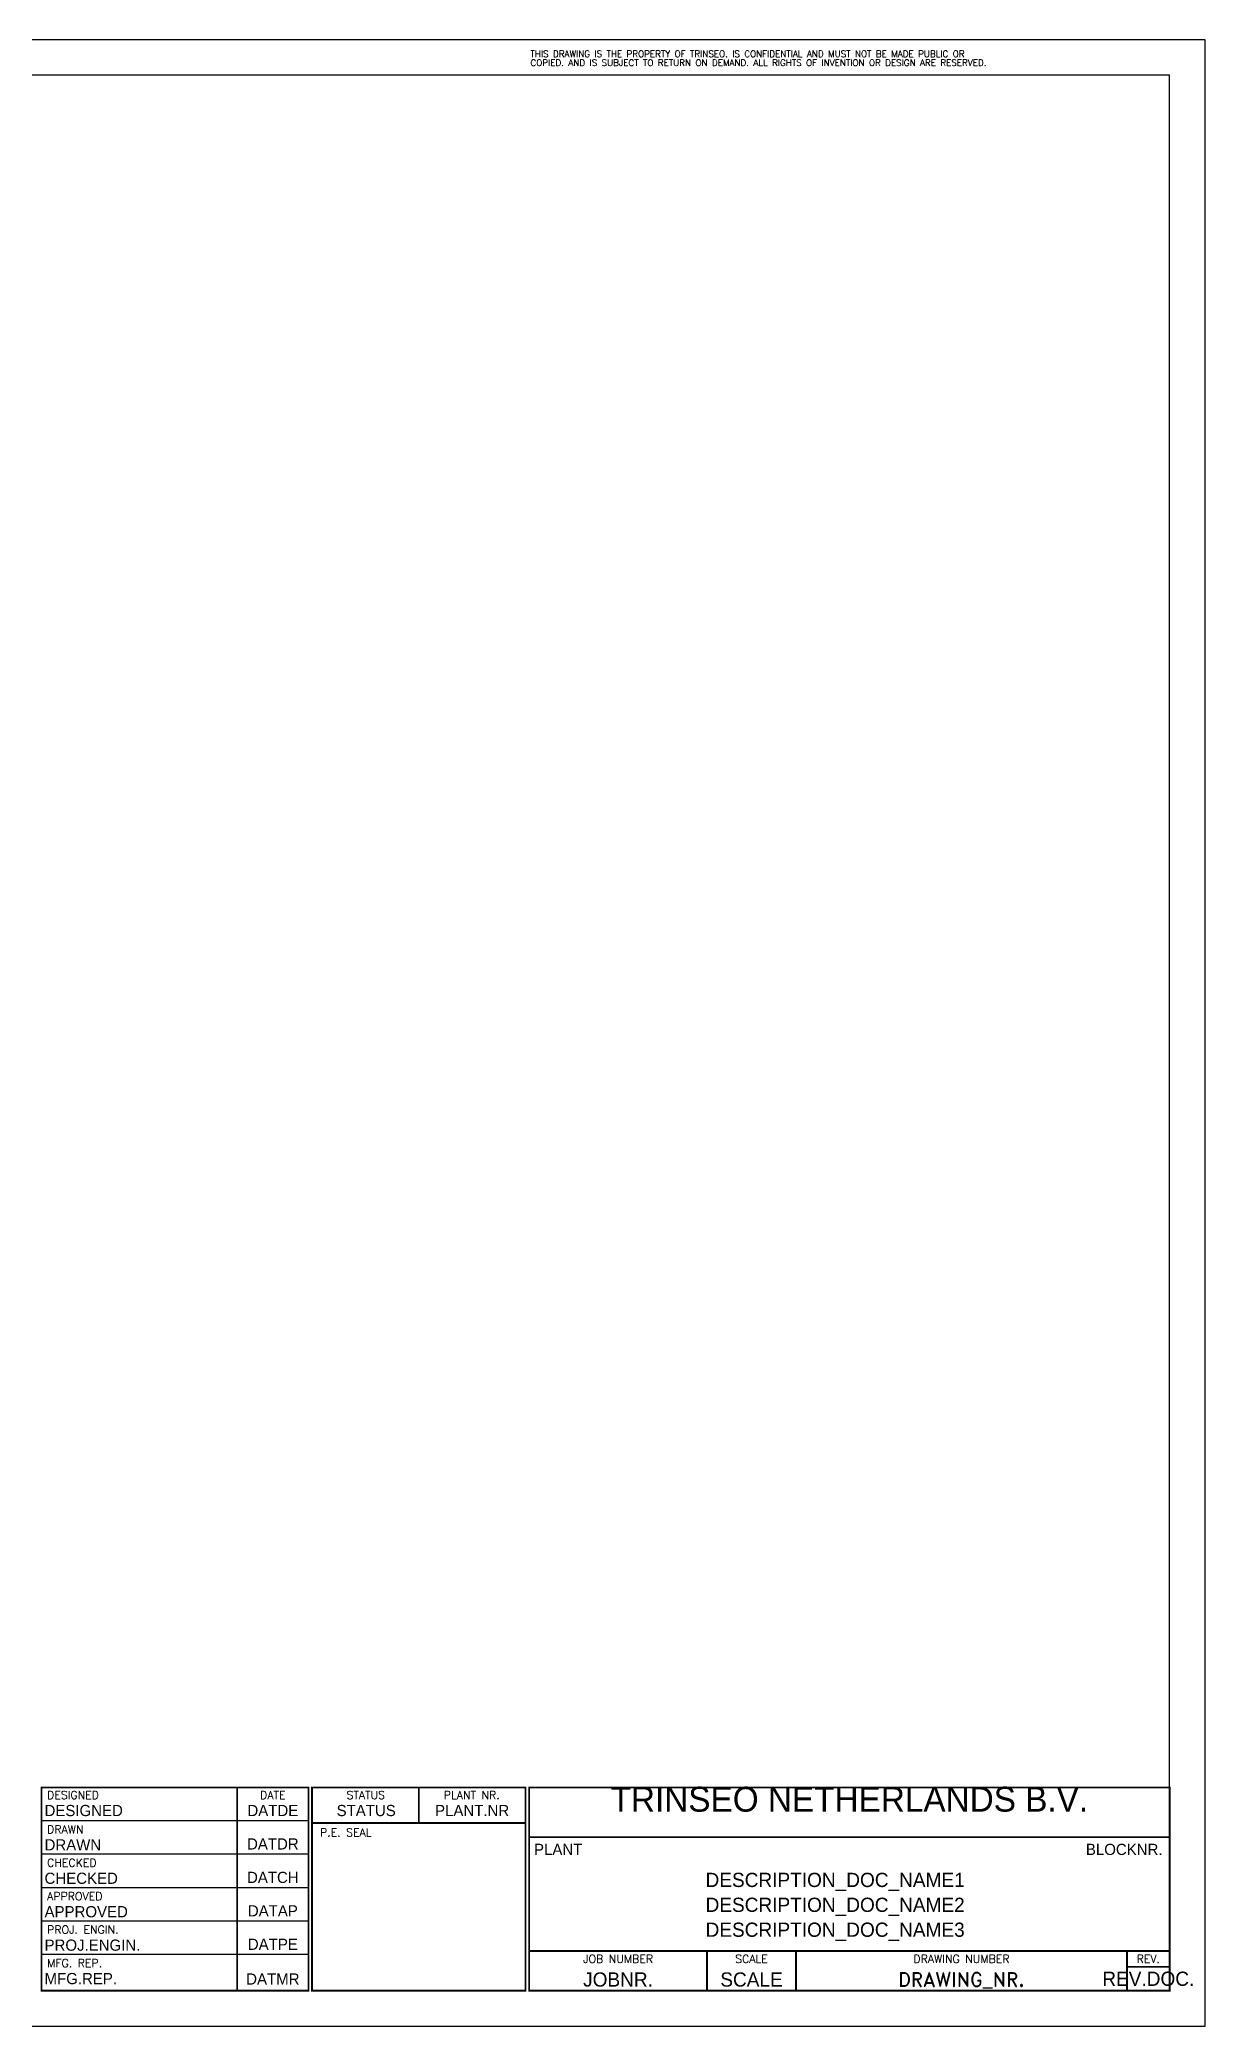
# Model space of a CAD drawing. Header units: millimetres. Extents: x 0 to 840, y 0 to 558.
# Drawn here: x 512 to 840, y 0 to 558 of the extents above; entities that cross this region are included whole.
import ezdxf
from ezdxf.enums import TextEntityAlignment as Align

# ---------------------------------------------------------------- set-up
doc = ezdxf.new("R2010")
doc.units = ezdxf.units.MM
doc.layers.add('TITEL', color=7, linetype='Continuous')
doc.styles.add('COMPRESSED', font='compressed.shx')
doc.styles.add('ROMAND', font='romand')

msp = doc.modelspace()

# ---------------------------------------------------------------- linework, layer by layer
at = {"transparency": 33554687}
for p, q in [((840, 558.5), (0, 558.5)), ((840, 0), (840, 558.5)), ((588, 57.75), (513, 57.75)), ((588, 48.35), (513, 48.35)), ((588, 38.95), (513, 38.95)), ((588, 29.55), (513, 29.55)), ((588, 20.15), (513, 20.15)), ((0, 0), (840, 0))]:
    msp.add_line(p, q, dxfattribs=at)
at = {"transparency": 33554687, "const_width": 0.5}
for points in [[(513, 67.15), (588, 67.15), (588, 10), (513, 10), (513, 67.15)], [(568, 67.15), (568, 10)], [(649, 10), (589, 10), (589, 67.15), (649, 67.15), (649, 10)], [(619, 67.15), (619, 57.15)], [(589, 57.15), (649, 57.15)], [(650, 53.15), (830, 53.15)], [(650, 21.15), (830, 21.15)], [(700, 21.15), (700, 10.15)], [(725.01, 21.15), (725.01, 10.15)], [(818, 21.15), (818, 10.15)], [(818, 16.7), (830, 16.7)]]:
    msp.add_lwpolyline(points, dxfattribs=at)
msp.add_lwpolyline([(650, 10), (830, 10), (830, 67.15), (650, 67.15)], close=True, dxfattribs=at)
at = {"layer": 'TITEL', "transparency": 33554687}
for p, q in [((830, 548.5), (10, 548.5)), ((830, 10), (830, 548.5))]:
    msp.add_line(p, q, dxfattribs=at)

# ---------------------------------------------------------------- texts
at = {"transparency": 33554687}
for s, width, gutter_width, insert, char_height, attachment_point, style in [('THIS DRAWING IS THE PROPERTY OF TRINSEO. IS CONFIDENTIAL AND MUST NOT BE MADE PUBLIC OR', 305.5888, 11.25, (650.39, 554.53), 1.8, 4, 'ROMAND'), ('COPIED. AND IS SUBJECT TO RETURN ON DEMAND. ALL RIGHTS OF INVENTION OR DESIGN ARE RESERVED.', 250.5888, 11.25, (650.39, 552.03), 1.8, 4, 'ROMAND'), ('TRINSEO NETHERLANDS B.V.', 133.9104, 10, (740, 60.24), 7, 8, 'COMPRESSED'), ('DESIGNED', 19.7408, 11.25, (514.58, 65.01), 2.25, 4, 'ROMAND'), ('DATE', 9.7408, 11.25, (578, 65.01), 2.25, 5, 'ROMAND'), ('STATUS', 9.7408, 11.25, (604.11, 65.01), 2.25, 5, 'ROMAND'), ('PLANT NR.', 20.7408, 11.25, (633.89, 65.01), 2.25, 5, 'ROMAND'), ('DRAWN', 19.7408, 11.25, (514.58, 55.36), 2.25, 4, 'ROMAND'), ('P.E. SEAL', 19.7408, 11.25, (598.5, 54.51), 2.25, 5, 'ROMAND'), ('CHECKED', 19.7408, 11.25, (514.58, 45.96), 2.25, 4, 'ROMAND'), ('APPROVED', 19.7408, 11.25, (514.58, 36.56), 2.25, 4, 'ROMAND'), ('PROJ. ENGIN.', 25.608, 11.25, (514.58, 27.16), 2.25, 4, 'ROMAND'), ('MFG. REP.', 19.7408, 11.25, (514.58, 17.76), 2.25, 4, 'ROMAND'), ('JOB NUMBER', 29.4775, 11.25, (675, 18.94), 2.25, 5, 'ROMAND'), ('SCALE', 9.7408, 11.25, (712.5, 18.94), 2.25, 5, 'ROMAND'), ('DRAWING NUMBER', 39.2207, 11.25, (771.5, 18.94), 2.25, 5, 'ROMAND'), ('REV.', 9.7408, 11.25, (824, 18.94), 2.25, 5, 'ROMAND')]:
    msp.add_mtext_dynamic_manual_height_columns(s, width=width, gutter_width=gutter_width, heights=[0], dxfattribs=dict(at, insert=insert, char_height=char_height, attachment_point=attachment_point, style=style))
for tag, p in [('DESIGNED', (513.85, 60.66)), ('DRAWN', (513.85, 51.01)), ('CHECKED', (513.85, 41.61)), ('APPROVED', (513.85, 32.21)), ('PROJ.ENGIN.', (513.85, 22.81)), ('MFG.REP.', (513.85, 13.41))]:
    msp.add_attdef(tag, text='XXX', height=3.15, dxfattribs=at).set_placement(p, align=Align.MIDDLE_LEFT)
for tag, height, p in [('DATDE', 3.15, (578, 60.66)), ('STATUS', 3.15, (604.23, 60.66)), ('PLANT.NR', 3.15, (634, 60.66)), ('DATDR', 3.15, (578, 51.26)), ('DATCH', 3.15, (578, 41.86)), ('DESCRIPTION_DOC_NAME1', 4, (736, 41.15)), ('DATAP', 3.15, (578, 32.46)), ('DESCRIPTION_DOC_NAME2', 4, (736, 34.15)), ('DESCRIPTION_DOC_NAME3', 4, (736, 27.15)), ('DATPE', 3.15, (578, 23.06)), ('DATMR', 3.15, (578, 13.29)), ('JOBNR.', 4, (675, 13.15)), ('SCALE', 4, (712.5, 13.15)), ('REV.DOC.', 4, (824, 13.36))]:
    msp.add_attdef(tag, text='XXX', height=height, dxfattribs=at).set_placement(p, align=Align.MIDDLE_CENTER)
msp.add_attdef('PLANT', (651.39, 48.15), 'XXX', height=3.15, dxfattribs=at)
msp.add_attdef('BLOCKNR.', text='XXX', height=3.15, dxfattribs=at).set_placement((828, 48.15), align=Align.RIGHT)
at = {"transparency": 33554687, "style": 'ROMAND'}
msp.add_attdef('DRAWING_NR.', text='XXX', height=4, dxfattribs=at).set_placement((771.5, 13.15), align=Align.MIDDLE_CENTER)

doc.saveas('drawing.dxf')
